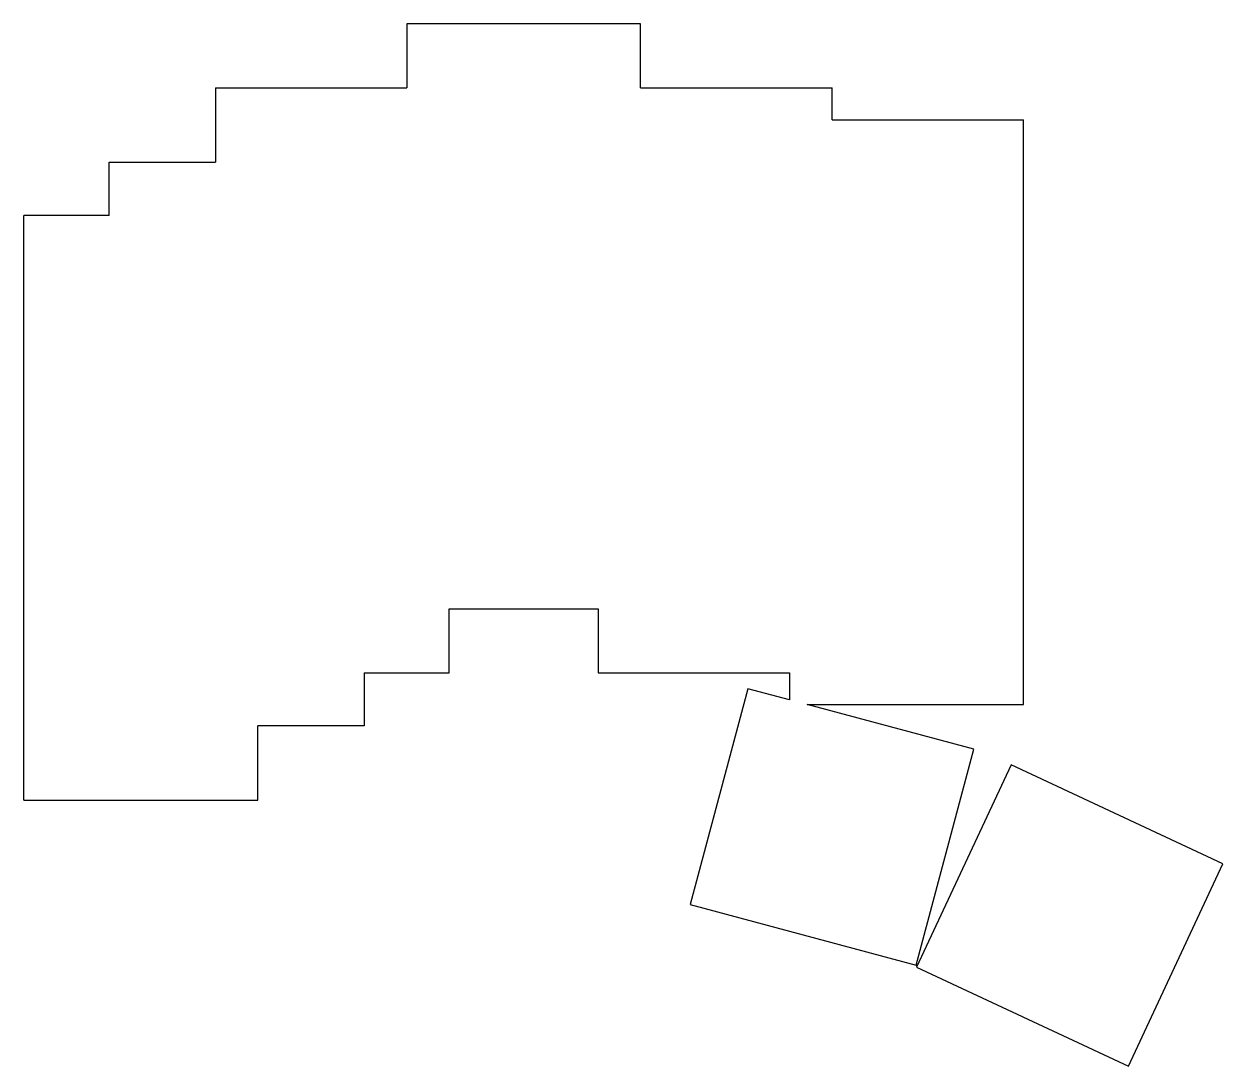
# Model space of a CAD drawing. Header units: millimetres. Extents: x 89 to 202, y -135 to -38.
import ezdxf

# ---------------------------------------------------------------- set-up
doc = ezdxf.new("R2010")
doc.units = ezdxf.units.MM

msp = doc.modelspace()

# ---------------------------------------------------------------- linework, layer by layer
for p, q in [((147, -37.5), (125, -37.5)), ((125, -37.5), (125, -43.5)), ((147, -43.5), (147, -37.5)), ((107, -43.5), (125, -43.5)), ((107, -43.5), (107, -50.5)), ((147, -43.5), (165, -43.5)), ((165, -46.5), (165, -43.5)), ((165, -46.5), (183, -46.5)), ((183, -101.5), (183, -46.5)), ((97, -50.5), (107, -50.5)), ((97, -55.5), (97, -50.5)), ((89, -110.5), (89, -55.5)), ((97, -55.5), (89, -55.5)), ((129, -98.5), (129, -92.5)), ((129, -92.5), (143, -92.5)), ((143, -92.5), (143, -98.5)), ((121, -98.5), (121, -103.5)), ((121, -98.5), (129, -98.5)), ((143, -98.5), (161, -98.5)), ((161, -98.5), (161, -101.06)), ((157.09, -100.01), (151.66, -120.3)), ((161, -101.06), (157.09, -100.01)), ((162.65, -101.5), (183, -101.5)), ((178.34, -105.7), (162.65, -101.5)), ((111, -110.5), (111, -103.5)), ((121, -103.5), (111, -103.5)), ((172.91, -125.99), (178.34, -105.7)), ((181.84, -107.16), (172.96, -126.19)), ((201.77, -116.46), (181.84, -107.16)), ((89, -110.5), (111, -110.5)), ((192.9, -135.49), (201.77, -116.46)), ((151.66, -120.3), (172.91, -125.99)), ((172.96, -126.19), (192.9, -135.49))]:
    msp.add_line(p, q)

doc.saveas('drawing.dxf')
